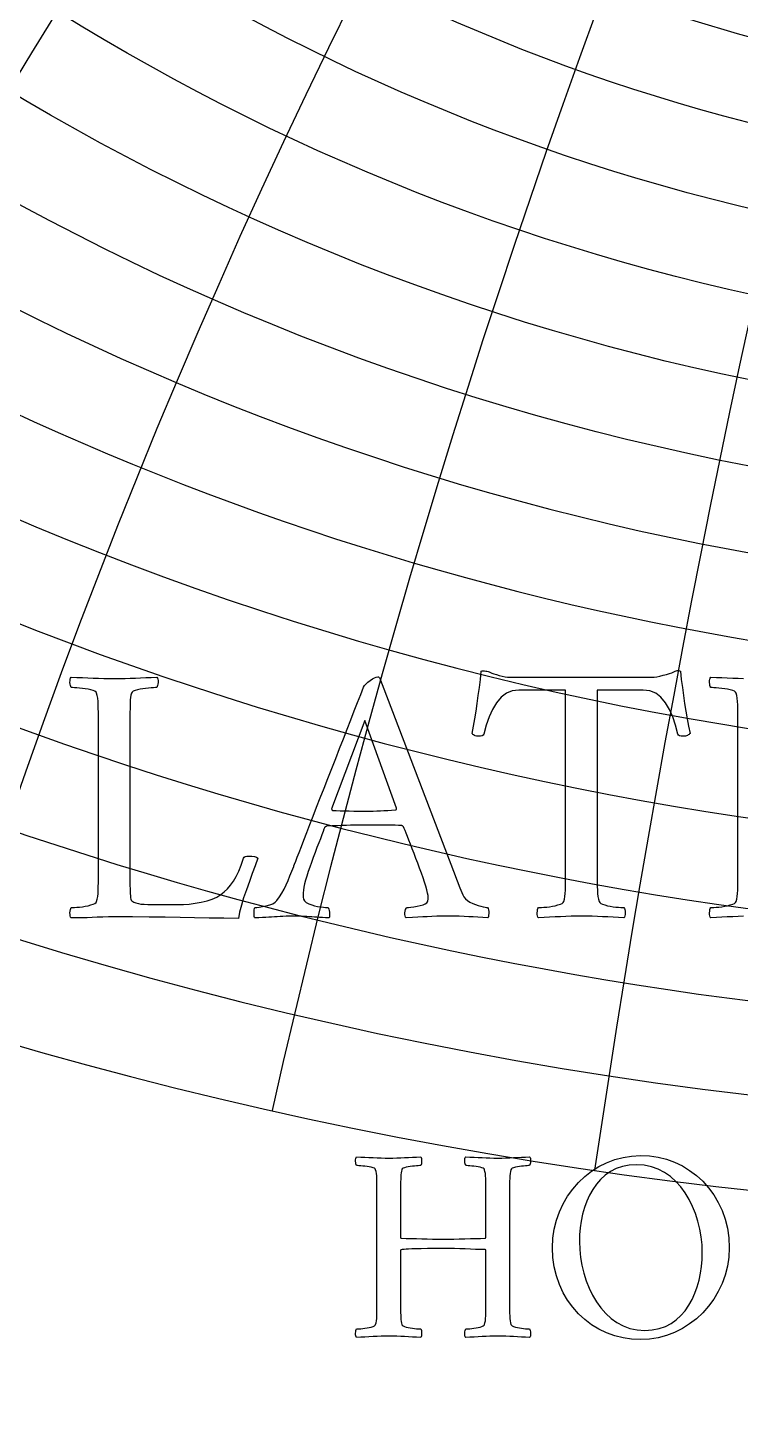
# Model space of a CAD drawing. Header units: millimetres. Extents: x -96 to 96, y -96 to 98.
# Drawn here: x -24.09 to -9.79, y -29.61 to -1.75 of the extents above; entities that cross this region are included whole.
import ezdxf

# ---------------------------------------------------------------- set-up
doc = ezdxf.new("R2010")
doc.units = ezdxf.units.MM
for name, color, linetype in [('CUT_OUTER', 1, 'Continuous'), ('ENGRAVE', 7, 'Continuous'), ('ENGRAVE_FINE', 8, 'Continuous'), ('TEXT', 5, 'Continuous')]:
    doc.layers.add(name, color=color, linetype=linetype)

msp = doc.modelspace()

# ---------------------------------------------------------------- linework, layer by layer
at = {"layer": 'CUT_OUTER'}
msp.add_arc((-0.0002, -0.0002), 95.9249, 159.960768, 87.804282, dxfattribs=at)
at = {"layer": 'ENGRAVE'}
for centre, radius in [((0, 0), 94.5), ((0, 36.236), 44.3798), ((0, 0), 61.8587), ((0, 0), 40.492)]:
    msp.add_circle(centre, radius, dxfattribs=at)
for centre, radius, start, end in [((0, 45.2837), 61.8587, 146.97731, 33.02269), ((0, 61.8587), 87.4814, 193.623472, 346.376528)]:
    msp.add_arc(centre, radius, start, end, dxfattribs=at)
at = {"layer": 'ENGRAVE_FINE'}
for centre, radius in [((0, 39.2701), 50.7349), ((0, 37.6719), 47.4693), ((0, 34.9438), 41.4454), ((0, 33.7794), 38.6478), ((0, 32.7296), 35.9715)]:
    msp.add_circle(centre, radius, dxfattribs=at)
for centre, radius, start, end in [((0, 41.0528), 54.2013, 104.56837, 75.43163), ((-496.1317, -61.8587), 503.7854, 4.150866, 17.902688), ((-496.1317, -61.8587), 503.7854, 4.150866, 17.902688), ((-240.3532, -61.8587), 255.7785, 8.354592, 35.979906), ((-240.3532, -61.8587), 255.7785, 8.354592, 35.979906), ((240.3532, -61.8587), 255.7785, 144.020094, 171.645408), ((240.3532, -61.8587), 255.7785, 144.020094, 171.645408), ((0, 43.0466), 57.8976, 131.640882, 48.359118), ((-151.5222, -61.8587), 174.9628, 12.666469, 54.396525), ((-151.5222, -61.8587), 174.9628, 12.666469, 54.396525), ((151.5222, -61.8587), 174.9628, 125.603475, 167.333531), ((151.5222, -61.8587), 174.9628, 125.603475, 167.333531), ((0, 47.8031), 66.1265, 158.934283, 21.065717), ((-104.2563, -61.8587), 136.0969, 17.146853, 73.284845), ((-104.2563, -61.8587), 136.0969, 17.146853, 73.284845), ((104.2563, -61.8587), 136.0969, 106.715155, 162.853147), ((104.2563, -61.8587), 136.0969, 106.715155, 162.853147), ((0, 50.6527), 70.7518, 169.07246, 10.92754), ((0, 53.8921), 75.7974, 178.031366, 1.968634), ((-73.4056, -61.8587), 114.1989, 21.864224, 92.68985), ((-73.4056, -61.8587), 114.1989, 21.864224, 92.68985), ((73.4056, -61.8587), 114.1989, 87.31015, 158.135776), ((73.4056, -61.8587), 114.1989, 87.31015, 158.135776), ((0, 57.5958), 81.3411, 186.147532, 353.852468), ((-50.5074, -61.8587), 101.0148, 26.898951, 108.68574), ((-50.5074, -61.8587), 101.0148, 26.898951, 108.68574), ((50.5074, -61.8587), 101.0148, 71.31426, 153.101049), ((50.5074, -61.8587), 101.0148, 71.31426, 153.101049), ((-31.8406, -61.8587), 93.0958, 32.348066, 118.786424), ((-31.8406, -61.8587), 93.0958, 32.348066, 118.786424), ((31.8406, -61.8587), 93.0958, 61.213576, 147.651934), ((31.8406, -61.8587), 93.0958, 61.213576, 147.651934), ((-15.4253, -61.8587), 88.831, 38.331472, 127.454375), ((-15.4253, -61.8587), 88.831, 38.331472, 127.454375), ((15.4253, -61.8587), 88.831, 52.545625, 141.668528), ((15.4253, -61.8587), 88.831, 52.545625, 141.668528), ((0, 109.8765), 147.7835, 230.287975, 309.712025)]:
    msp.add_arc(centre, radius, start, end, dxfattribs=at)
at = {"layer": 'TEXT'}
for points in [[(-11.5649, -14.7937), (-11.5169, -14.7914), (-11.4624, -14.7844), (-11.4014, -14.7727), (-11.3339, -14.7564), (-11.2678, -14.7383), (-11.211, -14.721), (-11.1634, -14.7047), (-11.1253, -14.6894), (-11.0978, -14.6763), (-11.075, -14.667), (-11.0568, -14.6614), (-11.0433, -14.6596), (-11.0316, -14.6605), (-11.0191, -14.6633), (-11.0056, -14.6679), (-10.9911, -14.6745), (-10.9718, -14.8407), (-10.9511, -15.0042), (-10.929, -15.1649), (-10.9054, -15.3227), (-10.8805, -15.4778), (-10.8542, -15.6301), (-10.8265, -15.7796), (-10.7974, -15.9263), (-10.8062, -15.9342), (-10.8179, -15.9431), (-10.8323, -15.9529), (-10.8495, -15.9636), (-10.8691, -15.9729), (-10.8905, -15.9785), (-10.9138, -15.9803), (-10.939, -15.9785), (-10.9762, -15.9762), (-11.006, -15.9692), (-11.0284, -15.9575), (-11.0433, -15.9412), (-11.0866, -15.7591), (-11.142, -15.5929), (-11.2096, -15.4424), (-11.2892, -15.3078), (-11.3814, -15.197), (-11.4867, -15.1178), (-11.605, -15.0703), (-11.7363, -15.0545), (-12.6603, -15.0545), (-12.6603, -18.7654), (-12.6601, -18.846), (-12.6594, -18.9237), (-12.6582, -18.9987), (-12.6566, -19.0709), (-12.6531, -19.1384), (-12.6463, -19.1994), (-12.6363, -19.2539), (-12.623, -19.3019), (-12.61, -19.3201), (-12.5858, -19.3373), (-12.5504, -19.3536), (-12.5038, -19.369), (-12.4509, -19.3827), (-12.3967, -19.3941), (-12.341, -19.4032), (-12.284, -19.41), (-12.2307, -19.4148), (-12.1862, -19.4183), (-12.1506, -19.4204), (-12.1238, -19.4211), (-12.1138, -19.4388), (-12.1061, -19.4621), (-12.1007, -19.491), (-12.0977, -19.5255), (-12.0979, -19.5599), (-12.1024, -19.5888), (-12.111, -19.6121), (-12.1238, -19.6298), (-12.2344, -19.6226), (-12.3427, -19.6158), (-12.4486, -19.6095), (-12.5522, -19.6037), (-12.6554, -19.5988), (-12.76, -19.5953), (-12.8659, -19.5932), (-12.9733, -19.5925), (-13.078, -19.5932), (-13.1838, -19.5953), (-13.2904, -19.5988), (-13.398, -19.6037), (-13.5065, -19.6095), (-13.616, -19.6158), (-13.7263, -19.6226), (-13.8376, -19.6298), (-13.8505, -19.6121), (-13.8591, -19.5888), (-13.8635, -19.5599), (-13.8637, -19.5255), (-13.8607, -19.491), (-13.8553, -19.4621), (-13.8477, -19.4388), (-13.8376, -19.4211), (-13.8106, -19.4204), (-13.7743, -19.4183), (-13.7287, -19.4148), (-13.6737, -19.41), (-13.6148, -19.4032), (-13.5573, -19.3941), (-13.5012, -19.3827), (-13.4464, -19.369), (-13.3987, -19.3536), (-13.3635, -19.3373), (-13.3409, -19.3201), (-13.3309, -19.3019), (-13.3177, -19.2539), (-13.3076, -19.1994), (-13.3009, -19.1384), (-13.2974, -19.0709), (-13.2958, -18.9987), (-13.2946, -18.9237), (-13.2939, -18.846), (-13.2937, -18.7654), (-13.2937, -15.0545), (-14.2326, -15.0545), (-14.3639, -15.0703), (-14.4822, -15.1178), (-14.5875, -15.197), (-14.6797, -15.3078), (-14.7598, -15.4424), (-14.8287, -15.5929), (-14.8865, -15.7591), (-14.933, -15.9412), (-14.9479, -15.9575), (-14.9703, -15.9692), (-15.0001, -15.9762), (-15.0374, -15.9785), (-15.0623, -15.9803), (-15.0849, -15.9785), (-15.1051, -15.9729), (-15.123, -15.9636), (-15.1387, -15.9529), (-15.1519, -15.9431), (-15.1629, -15.9342), (-15.1715, -15.9263), (-15.1426, -15.7796), (-15.1156, -15.6301), (-15.0904, -15.4778), (-15.0672, -15.3227), (-15.0453, -15.1649), (-15.0243, -15.0042), (-15.0043, -14.8407), (-14.9852, -14.6745), (-14.9656, -14.6686), (-14.9442, -14.6661), (-14.9209, -14.6668), (-14.8958, -14.6707), (-14.8711, -14.6766), (-14.8492, -14.6828), (-14.8301, -14.6896), (-14.8138, -14.6968), (-14.7768, -14.7119), (-14.7328, -14.7275), (-14.6818, -14.7436), (-14.6238, -14.7601), (-14.5644, -14.7748), (-14.5092, -14.7853), (-14.4582, -14.7916), (-14.4114, -14.7937)], [(-22.0344, -18.7654), (-22.0344, -18.7738), (-22.0344, -18.784), (-22.0344, -18.7961), (-22.0344, -18.8101), (-22.0344, -18.8462), (-22.0344, -18.8874), (-22.0344, -18.9337), (-22.0344, -18.9852), (-22.034, -19.0381), (-22.0326, -19.0886), (-22.0302, -19.1368), (-22.027, -19.1827), (-22.0223, -19.2227), (-22.0158, -19.2535), (-22.0074, -19.2749), (-21.9972, -19.287), (-21.9578, -19.3105), (-21.9143, -19.3289), (-21.8665, -19.3422), (-21.8146, -19.3503), (-21.7529, -19.3552), (-21.6758, -19.3587), (-21.5834, -19.3608), (-21.4755, -19.3615), (-21.0657, -19.3615), (-20.9588, -19.3585), (-20.8468, -19.3494), (-20.7297, -19.3343), (-20.6074, -19.3131), (-20.4889, -19.2854), (-20.383, -19.2507), (-20.2896, -19.209), (-20.2088, -19.1603), (-20.1429, -19.1072), (-20.0793, -19.0448), (-20.0181, -18.9731), (-19.9591, -18.8921), (-19.903, -18.7989), (-19.8502, -18.6909), (-19.8006, -18.5679), (-19.7542, -18.4301), (-19.7421, -18.4105), (-19.7207, -18.3965), (-19.69, -18.3882), (-19.6499, -18.3854), (-19.5884, -18.3882), (-19.5381, -18.3965), (-19.499, -18.4105), (-19.4711, -18.4301), (-19.5244, -18.5814), (-19.58, -18.7374), (-19.638, -18.8981), (-19.6983, -19.0635), (-19.7545, -19.2251), (-19.7999, -19.3746), (-19.8346, -19.5119), (-19.8585, -19.6372), (-20.1524, -19.6363), (-20.4454, -19.6335), (-20.7374, -19.6288), (-21.0285, -19.6223), (-21.3284, -19.6158), (-21.6469, -19.6111), (-21.9841, -19.6084), (-22.3399, -19.6074), (-22.4634, -19.6081), (-22.5802, -19.6102), (-22.6906, -19.6137), (-22.7945, -19.6186), (-22.896, -19.6235), (-22.9994, -19.627), (-23.1047, -19.6291), (-23.2118, -19.6298), (-23.2246, -19.6121), (-23.2332, -19.5888), (-23.2376, -19.5599), (-23.2379, -19.5255), (-23.2348, -19.491), (-23.2295, -19.4621), (-23.2218, -19.4388), (-23.2118, -19.4211), (-23.1848, -19.4204), (-23.1484, -19.4183), (-23.1028, -19.4148), (-23.0478, -19.41), (-22.9889, -19.4032), (-22.9314, -19.3941), (-22.8753, -19.3827), (-22.8206, -19.369), (-22.7728, -19.3536), (-22.7377, -19.3373), (-22.7151, -19.3201), (-22.7051, -19.3019), (-22.6918, -19.2539), (-22.6818, -19.1994), (-22.675, -19.1384), (-22.6715, -19.0709), (-22.6699, -18.9987), (-22.6687, -18.9237), (-22.668, -18.846), (-22.6678, -18.7654), (-22.6678, -15.6581), (-22.668, -15.5773), (-22.6687, -15.4988), (-22.6699, -15.4226), (-22.6715, -15.3488), (-22.675, -15.2797), (-22.6818, -15.2175), (-22.6918, -15.1623), (-22.7051, -15.1141), (-22.7151, -15.0931), (-22.7377, -15.075), (-22.7728, -15.0596), (-22.8206, -15.047), (-22.8753, -15.0366), (-22.9314, -15.0275), (-22.9889, -15.0198), (-23.0478, -15.0135), (-23.1028, -15.0086), (-23.1484, -15.0051), (-23.1848, -15.003), (-23.2118, -15.0023), (-23.2218, -14.9846), (-23.2295, -14.9613), (-23.2348, -14.9325), (-23.2379, -14.898), (-23.2376, -14.8635), (-23.2332, -14.8347), (-23.2246, -14.8114), (-23.2118, -14.7937), (-23.1005, -14.7976), (-22.9901, -14.8021), (-22.8806, -14.807), (-22.7721, -14.8123), (-22.6645, -14.8172), (-22.5579, -14.8207), (-22.4522, -14.8228), (-22.3474, -14.8235), (-22.24, -14.8228), (-22.1341, -14.8207), (-22.0295, -14.8172), (-21.9264, -14.8123), (-21.8227, -14.807), (-21.7168, -14.8021), (-21.6085, -14.7976), (-21.4979, -14.7937), (-21.4851, -14.8114), (-21.4765, -14.8347), (-21.4721, -14.8635), (-21.4718, -14.898), (-21.4748, -14.9325), (-21.4802, -14.9613), (-21.4879, -14.9846), (-21.4979, -15.0023), (-21.5249, -15.003), (-21.5612, -15.0051), (-21.6069, -15.0086), (-21.6618, -15.0135), (-21.7205, -15.0198), (-21.7773, -15.0275), (-21.8323, -15.0366), (-21.8854, -15.047), (-21.932, -15.0596), (-21.9674, -15.075), (-21.9916, -15.0931), (-22.0046, -15.1141), (-22.0146, -15.1542), (-22.0223, -15.1998), (-22.0277, -15.251), (-22.0307, -15.3078), (-22.0323, -15.3689), (-22.0335, -15.4327), (-22.0342, -15.4993), (-22.0344, -15.5686), (-22.0344, -15.5798), (-22.0344, -15.591), (-22.0344, -15.6022), (-22.0344, -15.6134), (-22.0344, -15.6245), (-22.0344, -15.6357), (-22.0344, -15.6469), (-22.0344, -15.6581)], [(-18.7483, -18.594), (-18.7438, -18.5826), (-18.7306, -18.5484), (-18.7084, -18.4913), (-18.6775, -18.4114), (-18.639, -18.312), (-18.5946, -18.1963), (-18.544, -18.0642), (-18.4875, -17.9159), (-18.4257, -17.755), (-18.3598, -17.5852), (-18.2898, -17.4066), (-18.2155, -17.2192), (-18.1389, -17.0259), (-18.0618, -16.8298), (-17.9842, -16.631), (-17.9062, -16.4293), (-17.8287, -16.2283), (-17.7525, -16.0316), (-17.6778, -15.839), (-17.6044, -15.6506), (-17.5339, -15.4699), (-17.4675, -15.3004), (-17.4053, -15.142), (-17.3474, -14.9949), (-17.328, -14.9641), (-17.2999, -14.9315), (-17.2628, -14.8971), (-17.217, -14.8607), (-17.1697, -14.8281), (-17.1285, -14.8049), (-17.0933, -14.7909), (-17.0642, -14.7862), (-17.0574, -14.7865), (-17.0521, -14.7872), (-17.0481, -14.7883), (-17.0456, -14.79), (-17.043, -14.7921), (-17.039, -14.7946), (-17.0337, -14.7976), (-17.0269, -14.8011), (-15.5441, -18.6909), (-15.4709, -18.8828), (-15.4155, -19.0262), (-15.3778, -19.1212), (-15.3578, -19.1678), (-15.3347, -19.2074), (-15.3028, -19.2442), (-15.2621, -19.2782), (-15.2125, -19.3094), (-15.1584, -19.3371), (-15.1044, -19.3606), (-15.0504, -19.3799), (-14.9964, -19.3951), (-14.9472, -19.4065), (-14.9079, -19.4146), (-14.8783, -19.4195), (-14.8585, -19.4211), (-14.8459, -19.4423), (-14.838, -19.4686), (-14.8348, -19.5001), (-14.8362, -19.5366), (-14.8399, -19.5718), (-14.8436, -19.599), (-14.8473, -19.6184), (-14.8511, -19.6298), (-14.9563, -19.6226), (-15.056, -19.6158), (-15.1501, -19.6095), (-15.2385, -19.6037), (-15.3284, -19.5988), (-15.4267, -19.5953), (-15.5334, -19.5932), (-15.6484, -19.5925), (-15.7697, -19.5932), (-15.8803, -19.5953), (-15.9802, -19.5988), (-16.0694, -19.6037), (-16.1586, -19.6095), (-16.2585, -19.6158), (-16.3691, -19.6226), (-16.4904, -19.6298), (-16.5032, -19.6121), (-16.5118, -19.5888), (-16.5163, -19.5599), (-16.5165, -19.5255), (-16.513, -19.491), (-16.5063, -19.4621), (-16.4962, -19.4388), (-16.483, -19.4211), (-16.4448, -19.4195), (-16.3973, -19.4146), (-16.3405, -19.4065), (-16.2743, -19.3951), (-16.2091, -19.3808), (-16.1551, -19.3643), (-16.1123, -19.3455), (-16.0806, -19.3243), (-16.0675, -19.3066), (-16.0582, -19.2833), (-16.0526, -19.2544), (-16.0508, -19.2199), (-16.0538, -19.1806), (-16.0629, -19.1296), (-16.078, -19.0669), (-16.0992, -18.9927), (-16.1251, -18.91), (-16.1542, -18.8222), (-16.1865, -18.7293), (-16.2222, -18.6313), (-16.2594, -18.5314), (-16.2967, -18.4329), (-16.3339, -18.3358), (-16.3712, -18.2401), (-16.4068, -18.1492), (-16.4392, -18.0668), (-16.4683, -17.9928), (-16.4941, -17.9271), (-16.5153, -17.8733), (-16.5305, -17.8349), (-16.5396, -17.8118), (-16.5426, -17.8041), (-16.5435, -17.8032), (-16.5463, -17.8004), (-16.551, -17.7957), (-16.5575, -17.7892), (-16.5649, -17.7827), (-16.5724, -17.7781), (-16.5798, -17.7753), (-16.5873, -17.7743), (-16.6464, -17.7711), (-16.7121, -17.7687), (-16.7843, -17.7673), (-16.863, -17.7669), (-16.9436, -17.7669), (-17.0213, -17.7669), (-17.0963, -17.7669), (-17.1685, -17.7669), (-17.1871, -17.7669), (-17.2058, -17.7669), (-17.2244, -17.7669), (-17.243, -17.7669), (-17.2612, -17.7669), (-17.2784, -17.7669), (-17.2947, -17.7669), (-17.3101, -17.7669), (-17.4177, -17.7671), (-17.5169, -17.7678), (-17.6077, -17.769), (-17.6901, -17.7706), (-17.774, -17.7732), (-17.869, -17.7771), (-17.9752, -17.7825), (-18.0925, -17.7892), (-18.0967, -17.7899), (-18.1018, -17.792), (-18.1079, -17.7955), (-18.1149, -17.8004), (-18.1214, -17.8053), (-18.126, -17.8088), (-18.1288, -17.8109), (-18.1298, -17.8116), (-18.1333, -17.8209), (-18.1437, -17.8488), (-18.1612, -17.8954), (-18.1857, -17.9606), (-18.215, -18.0386), (-18.2471, -18.1236), (-18.2821, -18.2156), (-18.3198, -18.3146), (-18.3577, -18.4154), (-18.3934, -18.513), (-18.4267, -18.6073), (-18.4576, -18.6983), (-18.4882, -18.7877), (-18.5126, -18.8697), (-18.531, -18.9442), (-18.5433, -19.0113), (-18.5515, -19.0714), (-18.5573, -19.1249), (-18.5608, -19.172), (-18.562, -19.2125), (-18.5547, -19.2514), (-18.5331, -19.2861), (-18.497, -19.3166), (-18.4465, -19.3429), (-18.3883, -19.365), (-18.3291, -19.3829), (-18.269, -19.3967), (-18.208, -19.4062), (-18.1524, -19.4127), (-18.1084, -19.4174), (-18.076, -19.4202), (-18.0553, -19.4211), (-18.0483, -19.4325), (-18.0422, -19.4519), (-18.0371, -19.4791), (-18.0329, -19.5143), (-18.0306, -19.5508), (-18.031, -19.5823), (-18.0343, -19.6086), (-18.0404, -19.6298), (-18.1086, -19.6261), (-18.1717, -19.6223), (-18.2297, -19.6186), (-18.2825, -19.6149), (-18.3328, -19.6111), (-18.3831, -19.6074), (-18.4334, -19.6037), (-18.4837, -19.6), (-18.538, -19.5967), (-18.6002, -19.5944), (-18.6702, -19.593), (-18.7483, -19.5925), (-18.827, -19.593), (-18.8992, -19.5944), (-18.9648, -19.5967), (-19.024, -19.6), (-19.0799, -19.6037), (-19.1357, -19.6074), (-19.1916, -19.6111), (-19.2475, -19.6149), (-19.3071, -19.6186), (-19.3742, -19.6223), (-19.4487, -19.6261), (-19.5307, -19.6298), (-19.5372, -19.6184), (-19.5419, -19.599), (-19.5446, -19.5718), (-19.5456, -19.5366), (-19.5446, -19.5001), (-19.5419, -19.4686), (-19.5372, -19.4423), (-19.5307, -19.4211), (-19.4913, -19.419), (-19.4403, -19.4127), (-19.3777, -19.4023), (-19.3034, -19.3876), (-19.2301, -19.3683), (-19.1702, -19.3438), (-19.1239, -19.3142), (-19.091, -19.2796), (-19.0372, -19.2067), (-18.9876, -19.1296), (-18.9422, -19.0483), (-18.901, -18.9629), (-18.8621, -18.8741), (-18.8237, -18.7831), (-18.7857, -18.6897), (-18.7483, -18.594)], [(-17.325, -15.6655), (-17.9882, -17.439), (-17.988, -17.4399), (-17.9873, -17.4427), (-17.9861, -17.4474), (-17.9845, -17.4539), (-17.9824, -17.4604), (-17.9798, -17.4651), (-17.9768, -17.4679), (-17.9733, -17.4688), (-17.899, -17.4723), (-17.8177, -17.4753), (-17.7295, -17.4779), (-17.6342, -17.48), (-17.5404, -17.4816), (-17.4563, -17.4828), (-17.3821, -17.4835), (-17.3175, -17.4837), (-17.234, -17.4832), (-17.1545, -17.4818), (-17.0793, -17.4795), (-17.0083, -17.4763), (-16.9377, -17.4725), (-16.8639, -17.4688), (-16.7869, -17.4651), (-16.7065, -17.4614), (-16.6998, -17.4602), (-16.6944, -17.4567), (-16.6904, -17.4509), (-16.6879, -17.4427), (-16.6863, -17.4346), (-16.6851, -17.4288), (-16.6844, -17.4253), (-16.6842, -17.4241)], [(-16.8388, -24.451), (-16.7583, -24.4504), (-16.6788, -24.4489), (-16.6004, -24.4463), (-16.523, -24.4426), (-16.4453, -24.4386), (-16.3658, -24.4349), (-16.2846, -24.4316), (-16.2017, -24.4286), (-16.1921, -24.4424), (-16.1856, -24.4614), (-16.1823, -24.4857), (-16.1821, -24.5152), (-16.1844, -24.5448), (-16.1884, -24.569), (-16.1942, -24.5881), (-16.2017, -24.6019), (-16.2219, -24.6024), (-16.2492, -24.604), (-16.2834, -24.6066), (-16.3246, -24.6102), (-16.3686, -24.615), (-16.4112, -24.6207), (-16.4525, -24.6275), (-16.4923, -24.6354), (-16.5272, -24.6448), (-16.5538, -24.6564), (-16.5719, -24.67), (-16.5817, -24.6857), (-16.5892, -24.7157), (-16.595, -24.75), (-16.599, -24.7884), (-16.6013, -24.831), (-16.6025, -24.8768), (-16.6034, -24.9246), (-16.6039, -24.9746), (-16.6041, -25.0266), (-16.6041, -25.035), (-16.6041, -25.0434), (-16.6041, -25.0518), (-16.6041, -25.0601), (-16.6041, -25.0685), (-16.6041, -25.0769), (-16.6041, -25.0853), (-16.6041, -25.0937), (-16.6041, -26.0493), (-16.6037, -26.052), (-16.6027, -26.0542), (-16.6009, -26.0562), (-16.5985, -26.0577), (-16.596, -26.0589), (-16.5943, -26.0598), (-16.5932, -26.0603), (-16.5929, -26.0605), (-16.4916, -26.0633), (-16.3889, -26.0661), (-16.2848, -26.0689), (-16.1793, -26.0717), (-16.0721, -26.0741), (-15.9628, -26.0759), (-15.8513, -26.0769), (-15.7378, -26.0773), (-15.6381, -26.0769), (-15.5345, -26.0759), (-15.4271, -26.0741), (-15.3159, -26.0717), (-15.2053, -26.0689), (-15.1, -26.0661), (-14.9999, -26.0633), (-14.9051, -26.0605), (-14.9047, -26.0602), (-14.9037, -26.0591), (-14.9019, -26.0574), (-14.8995, -26.0549), (-14.8971, -26.0521), (-14.8953, -26.0493), (-14.8943, -26.0465), (-14.8939, -26.0438), (-14.8939, -25.0937), (-14.8941, -25.0331), (-14.8946, -24.9742), (-14.8955, -24.9171), (-14.8967, -24.8617), (-14.8993, -24.8099), (-14.9044, -24.7632), (-14.9119, -24.7218), (-14.9219, -24.6857), (-14.9294, -24.67), (-14.9463, -24.6564), (-14.9727, -24.6448), (-15.0085, -24.6354), (-15.0493, -24.6275), (-15.0909, -24.6207), (-15.1332, -24.615), (-15.1761, -24.6102), (-15.2161, -24.6066), (-15.2495, -24.604), (-15.2762, -24.6024), (-15.2963, -24.6019), (-15.3038, -24.5881), (-15.3096, -24.569), (-15.3136, -24.5448), (-15.3159, -24.5152), (-15.3157, -24.4857), (-15.3124, -24.4614), (-15.3059, -24.4424), (-15.2963, -24.4286), (-15.213, -24.4316), (-15.1307, -24.4349), (-15.0495, -24.4386), (-14.9694, -24.4426), (-14.8899, -24.4463), (-14.8108, -24.4489), (-14.732, -24.4504), (-14.6536, -24.451), (-14.5731, -24.4504), (-14.4936, -24.4489), (-14.4152, -24.4463), (-14.3378, -24.4426), (-14.2601, -24.4386), (-14.1807, -24.4349), (-14.0994, -24.4316), (-14.0165, -24.4286), (-14.0069, -24.4424), (-14.0004, -24.4614), (-13.9971, -24.4857), (-13.9969, -24.5152), (-13.9992, -24.5448), (-14.0032, -24.569), (-14.009, -24.5881), (-14.0165, -24.6019), (-14.0366, -24.6024), (-14.0633, -24.604), (-14.0966, -24.6066), (-14.1366, -24.6102), (-14.1794, -24.615), (-14.2212, -24.6207), (-14.2619, -24.6275), (-14.3015, -24.6354), (-14.3364, -24.6448), (-14.363, -24.6564), (-14.3811, -24.67), (-14.3909, -24.6857), (-14.4009, -24.7218), (-14.4084, -24.7632), (-14.4135, -24.8099), (-14.4161, -24.8617), (-14.4173, -24.9171), (-14.4182, -24.9742), (-14.4187, -25.0331), (-14.4189, -25.0937), (-14.4189, -27.3906), (-14.4187, -27.4511), (-14.4182, -27.5094), (-14.4173, -27.5656), (-14.4161, -27.6198), (-14.4135, -27.6704), (-14.4084, -27.7162), (-14.4009, -27.757), (-14.3909, -27.793), (-14.3811, -27.8066), (-14.363, -27.8196), (-14.3364, -27.8318), (-14.3015, -27.8433), (-14.2619, -27.8536), (-14.2212, -27.8622), (-14.1794, -27.869), (-14.1366, -27.8741), (-14.0966, -27.8777), (-14.0633, -27.8803), (-14.0366, -27.8819), (-14.0165, -27.8824), (-14.009, -27.8962), (-14.0032, -27.9153), (-13.9992, -27.9395), (-13.9969, -27.9691), (-13.9971, -27.9986), (-14.0004, -28.0229), (-14.0069, -28.0419), (-14.0165, -28.0557), (-14.0994, -28.0503), (-14.1807, -28.0452), (-14.2601, -28.0405), (-14.3378, -28.0361), (-14.4152, -28.0325), (-14.4936, -28.0298), (-14.5731, -28.0283), (-14.6536, -28.0277), (-14.732, -28.0283), (-14.8108, -28.0298), (-14.8899, -28.0325), (-14.9694, -28.0361), (-15.0495, -28.0405), (-15.1307, -28.0452), (-15.213, -28.0503), (-15.2963, -28.0557), (-15.3059, -28.0419), (-15.3124, -28.0229), (-15.3157, -27.9986), (-15.3159, -27.9691), (-15.3136, -27.9395), (-15.3096, -27.9153), (-15.3038, -27.8962), (-15.2963, -27.8824), (-15.2762, -27.8819), (-15.2495, -27.8803), (-15.2161, -27.8777), (-15.1761, -27.8741), (-15.1332, -27.869), (-15.0909, -27.8622), (-15.0493, -27.8536), (-15.0085, -27.8433), (-14.9727, -27.8318), (-14.9463, -27.8196), (-14.9294, -27.8066), (-14.9219, -27.793), (-14.9119, -27.757), (-14.9044, -27.7162), (-14.8993, -27.6704), (-14.8967, -27.6198), (-14.8955, -27.5656), (-14.8946, -27.5094), (-14.8941, -27.4511), (-14.8939, -27.3906), (-14.8939, -26.3064), (-14.8943, -26.3014), (-14.8953, -26.2973), (-14.8971, -26.2944), (-14.8995, -26.2925), (-14.9019, -26.2912), (-14.9037, -26.2904), (-14.9047, -26.2898), (-14.9051, -26.2897), (-15.0017, -26.2867), (-15.1014, -26.2834), (-15.2043, -26.2797), (-15.3103, -26.2757), (-15.4177, -26.272), (-15.5247, -26.2694), (-15.6314, -26.2678), (-15.7378, -26.2673), (-15.9152, -26.2677), (-16.0675, -26.2687), (-16.1947, -26.2704), (-16.2967, -26.2729), (-16.3784, -26.2757), (-16.4448, -26.2785), (-16.4958, -26.2813), (-16.5314, -26.2841), (-16.5566, -26.2869), (-16.5761, -26.2897), (-16.5901, -26.2925), (-16.5985, -26.2952), (-16.6009, -26.2979), (-16.6027, -26.3001), (-16.6037, -26.3021), (-16.6041, -26.3036), (-16.6041, -26.3049), (-16.6041, -26.3057), (-16.6041, -26.3062), (-16.6041, -26.3064), (-16.6041, -27.3906), (-16.6041, -27.399), (-16.6041, -27.4074), (-16.6041, -27.4158), (-16.6041, -27.4242), (-16.6041, -27.4325), (-16.6041, -27.4409), (-16.6041, -27.4493), (-16.6041, -27.4577), (-16.6039, -27.5096), (-16.6034, -27.559), (-16.6025, -27.606), (-16.6013, -27.6505), (-16.599, -27.6919), (-16.595, -27.7294), (-16.5892, -27.7632), (-16.5817, -27.793), (-16.5719, -27.8066), (-16.5538, -27.8196), (-16.5272, -27.8318), (-16.4923, -27.8433), (-16.4525, -27.8536), (-16.4112, -27.8622), (-16.3686, -27.869), (-16.3246, -27.8741), (-16.2834, -27.8777), (-16.2492, -27.8803), (-16.2219, -27.8819), (-16.2017, -27.8824), (-16.1942, -27.8962), (-16.1884, -27.9153), (-16.1844, -27.9395), (-16.1821, -27.9691), (-16.1823, -27.9986), (-16.1856, -28.0229), (-16.1921, -28.0419), (-16.2017, -28.0557), (-16.2846, -28.0503), (-16.3658, -28.0452), (-16.4453, -28.0405), (-16.523, -28.0361), (-16.6004, -28.0325), (-16.6788, -28.0298), (-16.7583, -28.0283), (-16.8388, -28.0277), (-16.9174, -28.0283), (-16.9967, -28.0298), (-17.0767, -28.0325), (-17.1573, -28.0361), (-17.2387, -28.0405), (-17.3208, -28.0452), (-17.4036, -28.0503), (-17.4871, -28.0557), (-17.4967, -28.0419), (-17.5031, -28.0229), (-17.5065, -27.9986), (-17.5066, -27.9691), (-17.5044, -27.9395), (-17.5003, -27.9153), (-17.4946, -27.8962), (-17.4871, -27.8824), (-17.4668, -27.8819), (-17.4396, -27.8803), (-17.4053, -27.8777), (-17.3641, -27.8741), (-17.3199, -27.869), (-17.2768, -27.8622), (-17.2347, -27.8536), (-17.1937, -27.8433), (-17.1579, -27.8318), (-17.1315, -27.8196), (-17.1146, -27.8066), (-17.107, -27.793), (-17.0971, -27.757), (-17.0896, -27.7162), (-17.0845, -27.6704), (-17.0819, -27.6198), (-17.0807, -27.5656), (-17.0798, -27.5094), (-17.0793, -27.4511), (-17.0791, -27.3906), (-17.0791, -25.0937), (-17.0793, -25.0331), (-17.0798, -24.9742), (-17.0807, -24.9171), (-17.0819, -24.8617), (-17.0845, -24.8099), (-17.0896, -24.7632), (-17.0971, -24.7218), (-17.107, -24.6857), (-17.1146, -24.67), (-17.1315, -24.6564), (-17.1579, -24.6448), (-17.1937, -24.6354), (-17.2347, -24.6275), (-17.2768, -24.6207), (-17.3199, -24.615), (-17.3641, -24.6102), (-17.4053, -24.6066), (-17.4396, -24.604), (-17.4668, -24.6024), (-17.4871, -24.6019), (-17.4946, -24.5881), (-17.5003, -24.569), (-17.5044, -24.5448), (-17.5066, -24.5152), (-17.5065, -24.4857), (-17.5031, -24.4614), (-17.4967, -24.4424), (-17.4871, -24.4286), (-17.4036, -24.4316), (-17.3208, -24.4349), (-17.2387, -24.4386), (-17.1573, -24.4426), (-17.0767, -24.4463), (-16.9967, -24.4489), (-16.9174, -24.4504), (-16.8388, -24.451)], [(-11.7922, -24.4007), (-11.6132, -24.4091), (-11.4394, -24.4342), (-11.2709, -24.4761), (-11.1076, -24.5348), (-10.9516, -24.609), (-10.8051, -24.6976), (-10.668, -24.8004), (-10.5403, -24.9176), (-10.4238, -25.0476), (-10.3203, -25.1887), (-10.2296, -25.341), (-10.1519, -25.5044), (-10.0895, -25.6779), (-10.045, -25.86), (-10.0183, -26.0509), (-10.0094, -26.2505), (-10.0183, -26.44), (-10.045, -26.6229), (-10.0895, -26.7991), (-10.1519, -26.9687), (-10.2296, -27.1301), (-10.3203, -27.2817), (-10.4238, -27.4235), (-10.5403, -27.5555), (-10.668, -27.6757), (-10.8051, -27.7818), (-10.9516, -27.8741), (-11.1076, -27.9523), (-11.2709, -28.0146), (-11.4394, -28.0592), (-11.6132, -28.0859), (-11.7922, -28.0948), (-11.9687, -28.0864), (-12.1408, -28.0613), (-12.3083, -28.0194), (-12.4712, -27.9607), (-12.627, -27.8865), (-12.773, -27.7979), (-12.9092, -27.695), (-13.0357, -27.5779), (-13.1508, -27.4479), (-13.2529, -27.3068), (-13.3422, -27.1545), (-13.4185, -26.991), (-13.4796, -26.818), (-13.5233, -26.6369), (-13.5495, -26.4477), (-13.5582, -26.2505), (-13.5495, -26.0609), (-13.5233, -25.8775), (-13.4796, -25.7004), (-13.4185, -25.5296), (-13.3422, -25.367), (-13.2529, -25.2145), (-13.1508, -25.0722), (-13.0357, -24.94), (-12.9092, -24.8198), (-12.773, -24.7136), (-12.627, -24.6214), (-12.4712, -24.5432), (-12.3083, -24.4808), (-12.1408, -24.4363), (-11.9687, -24.4096), (-11.7922, -24.4007)], [(-11.8704, -24.5851), (-12.0185, -24.5937), (-12.1554, -24.6193), (-12.2812, -24.6621), (-12.3958, -24.722), (-12.4997, -24.7959), (-12.5935, -24.8806), (-12.6771, -24.9761), (-12.7506, -25.0825), (-12.8146, -25.1974), (-12.8694, -25.3186), (-12.9152, -25.4461), (-12.9518, -25.5799), (-12.98, -25.7168), (-13, -25.8537), (-13.0121, -25.9907), (-13.0161, -26.1276), (-13.0107, -26.2867), (-12.9944, -26.4454), (-12.9674, -26.6038), (-12.9295, -26.7619), (-12.8811, -26.9163), (-12.8226, -27.0637), (-12.754, -27.2041), (-12.6752, -27.3375), (-12.5866, -27.461), (-12.4887, -27.5716), (-12.3813, -27.6692), (-12.2644, -27.7539), (-12.1382, -27.8224), (-12.0025, -27.8713), (-11.8573, -27.9006), (-11.7028, -27.9104), (-11.5547, -27.9018), (-11.4177, -27.8762), (-11.292, -27.8334), (-11.1774, -27.7735), (-11.0733, -27.6992), (-10.979, -27.6135), (-10.8945, -27.5162), (-10.8197, -27.4074), (-10.7546, -27.2899), (-10.6989, -27.1664), (-10.6526, -27.037), (-10.6158, -26.9016), (-10.5876, -26.7635), (-10.5676, -26.6257), (-10.5555, -26.4882), (-10.5515, -26.3511), (-10.5569, -26.1922), (-10.5731, -26.034), (-10.6002, -25.8764), (-10.6381, -25.7196), (-10.6867, -25.5666), (-10.7457, -25.4206), (-10.8152, -25.2816), (-10.8952, -25.1496), (-10.985, -25.0275), (-11.0838, -24.9183), (-11.1917, -24.8221), (-11.3088, -24.7388), (-11.435, -24.6715), (-11.5707, -24.6235), (-11.7159, -24.5947), (-11.8704, -24.5851)]]:
    msp.add_lwpolyline(points, close=True, dxfattribs=at)
msp.add_lwpolyline([(-9.7262, -19.5953), (-9.8329, -19.5988), (-9.9405, -19.6037), (-10.049, -19.6095), (-10.1584, -19.6158), (-10.2688, -19.6226), (-10.3801, -19.6298), (-10.3929, -19.6121), (-10.4015, -19.5888), (-10.4059, -19.5599), (-10.4062, -19.5255), (-10.4032, -19.491), (-10.3978, -19.4621), (-10.3901, -19.4388), (-10.3801, -19.4211), (-10.3531, -19.4204), (-10.3168, -19.4183), (-10.2711, -19.4148), (-10.2162, -19.41), (-10.1572, -19.4032), (-10.0997, -19.3941), (-10.0436, -19.3827), (-9.9889, -19.369), (-9.9412, -19.3536), (-9.906, -19.3373), (-9.8834, -19.3201), (-9.8734, -19.3019), (-9.8601, -19.2539), (-9.8501, -19.1994), (-9.8433, -19.1384), (-9.8399, -19.0709), (-9.8382, -18.9987), (-9.8371, -18.9237), (-9.8364, -18.846), (-9.8361, -18.7654), (-9.8361, -15.6581), (-9.8364, -15.5773), (-9.8371, -15.4988), (-9.8382, -15.4226), (-9.8399, -15.3488), (-9.8433, -15.2797), (-9.8501, -15.2175), (-9.8601, -15.1623), (-9.8734, -15.1141), (-9.8834, -15.0931), (-9.906, -15.075), (-9.9412, -15.0596), (-9.9889, -15.047), (-10.0436, -15.0366), (-10.0997, -15.0275), (-10.1572, -15.0198), (-10.2162, -15.0135), (-10.2711, -15.0086), (-10.3168, -15.0051), (-10.3531, -15.003), (-10.3801, -15.0023), (-10.3901, -14.9846), (-10.3978, -14.9613), (-10.4032, -14.9325), (-10.4062, -14.898), (-10.4059, -14.8635), (-10.4015, -14.8347), (-10.3929, -14.8114), (-10.3801, -14.7937), (-10.2688, -14.7976), (-10.1584, -14.8021), (-10.049, -14.807), (-9.9405, -14.8123), (-9.8329, -14.8172), (-9.7262, -14.8207)], dxfattribs=at)

doc.saveas('drawing.dxf')
